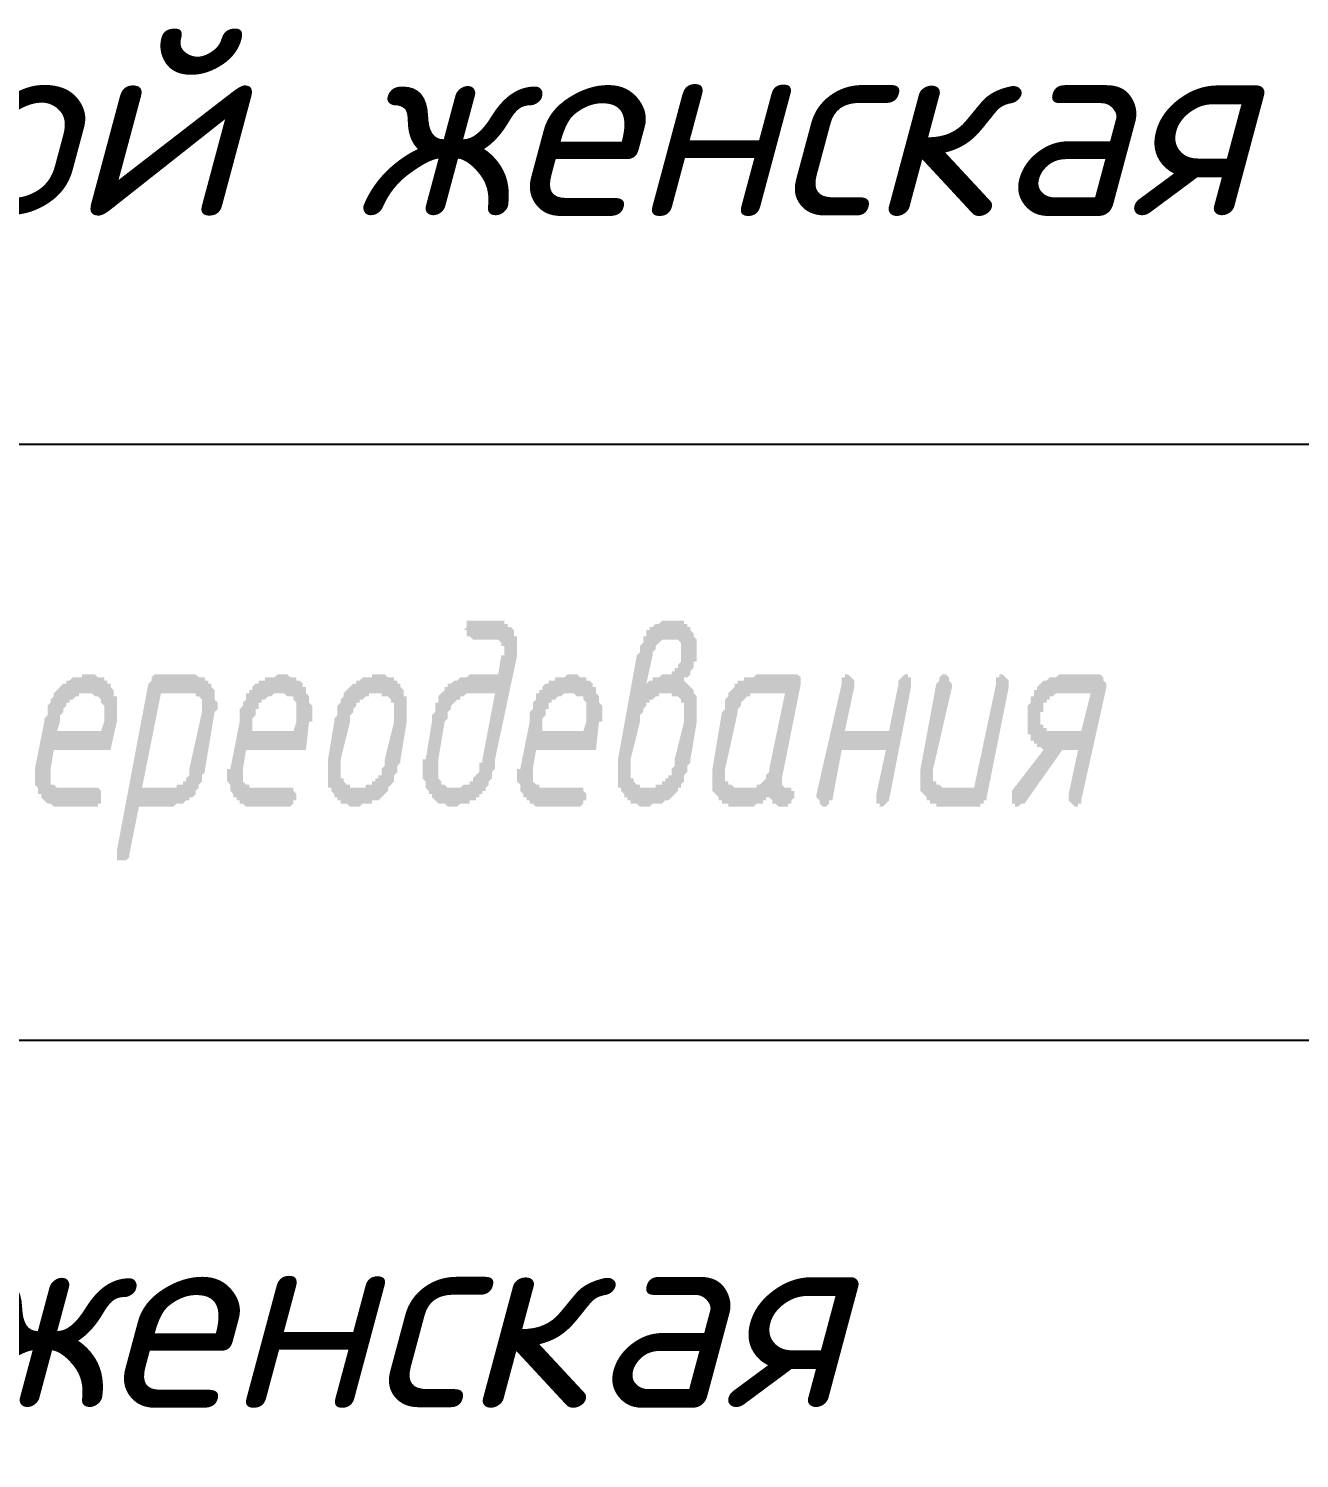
# Model space of a CAD drawing. Header units: millimetres. Extents: x 2279 to 5236, y 896 to 2828.
# Drawn here: x 4130.61 to 4147.68, y 2609.1 to 2628.3 of the extents above; entities that cross this region are included whole.
import ezdxf

# ---------------------------------------------------------------- set-up
doc = ezdxf.new("R2010")
doc.units = ezdxf.units.MM
doc.layers.add('PDF _!!ТОНКАЯ', color=7, linetype='Continuous')
doc.layers.add('PDF _Текст', color=7, linetype='Continuous')
doc.styles.add('PDF ISOCPEUR Italic', font='isocpeui.ttf')

msp = doc.modelspace()

# ---------------------------------------------------------------- hatches: boundary and pattern name
at = {"layer": 'PDF _!!ТОНКАЯ', "transparency": 33554559}
h = msp.add_hatch(color=256, dxfattribs=at)
h.paths.add_polyline_path([(4137.177, 2619.887), (4136.88, 2618.49), (4136.88, 2618.448), (4136.88, 2618.405), (4136.88, 2618.363), (4136.838, 2618.321), (4136.838, 2618.278), (4136.838, 2618.236), (4136.838, 2618.236), (4136.795, 2618.194), (4136.795, 2618.151), (4136.753, 2618.109), (4136.753, 2618.109), (4136.753, 2618.067), (4136.711, 2618.067), (4136.711, 2618.024), (4136.668, 2618.024), (4136.668, 2617.982), (4136.626, 2617.982), (4136.626, 2617.94), (4136.584, 2617.94), (4136.584, 2617.94), (4136.541, 2617.94), (4136.541, 2617.897), (4136.499, 2617.897), (4136.457, 2617.897), (4136.457, 2617.897), (4136.414, 2617.897), (4136.372, 2617.855), (4136.33, 2617.855), (4136.33, 2617.855), (4136.287, 2617.855), (4136.245, 2617.855), (4136.245, 2617.855), (4136.203, 2617.897), (4136.16, 2617.897), (4136.16, 2617.897), (4136.118, 2617.897), (4136.076, 2617.94), (4136.076, 2617.94), (4136.033, 2617.982), (4136.033, 2617.982), (4136.033, 2618.024), (4135.991, 2618.024), (4135.991, 2618.067), (4135.949, 2618.109), (4135.949, 2618.109), (4135.949, 2618.151), (4135.949, 2618.194), (4135.906, 2618.236), (4135.906, 2618.278), (4135.906, 2618.321), (4135.906, 2618.363), (4135.906, 2618.363), (4135.906, 2618.405), (4135.906, 2618.448), (4135.906, 2618.49), (4135.949, 2618.49), (4136.033, 2618.998), (4136.033, 2619.04), (4136.033, 2619.083), (4136.076, 2619.125), (4136.076, 2619.167), (4136.076, 2619.21), (4136.076, 2619.252), (4136.118, 2619.252), (4136.118, 2619.294), (4136.118, 2619.337), (4136.16, 2619.379), (4136.16, 2619.379), (4136.203, 2619.421), (4136.203, 2619.421), (4136.203, 2619.464), (4136.245, 2619.464), (4136.245, 2619.506), (4136.287, 2619.506), (4136.287, 2619.506), (4136.33, 2619.548), (4136.33, 2619.548), (4136.372, 2619.548), (4136.414, 2619.591), (4136.414, 2619.591), (4136.457, 2619.591), (4136.499, 2619.591), (4136.499, 2619.591), (4136.541, 2619.633), (4136.584, 2619.633), (4136.626, 2619.633), (4136.626, 2619.633), (4136.922, 2619.633), (4136.965, 2619.887), (4137.007, 2619.887), (4137.007, 2619.929), (4137.007, 2619.972), (4137.007, 2620.014), (4136.965, 2620.014), (4136.965, 2620.056), (4136.965, 2620.056), (4136.922, 2620.099), (4136.922, 2620.099), (4136.88, 2620.099), (4136.838, 2620.099), (4136.838, 2620.099), (4136.584, 2620.099), (4136.541, 2620.141), (4136.499, 2620.141), (4136.499, 2620.141), (4136.499, 2620.183), (4136.499, 2620.226), (4136.457, 2620.226), (4136.499, 2620.268), (4136.499, 2620.31), (4136.499, 2620.353), (4136.541, 2620.353), (4136.541, 2620.353), (4136.584, 2620.353), (4136.88, 2620.353), (4136.922, 2620.353), (4136.965, 2620.353), (4136.965, 2620.353), (4137.007, 2620.353), (4137.007, 2620.31), (4137.049, 2620.31), (4137.049, 2620.268), (4137.092, 2620.268), (4137.092, 2620.268), (4137.134, 2620.226), (4137.134, 2620.183), (4137.134, 2620.141), (4137.177, 2620.141), (4137.177, 2620.099), (4137.177, 2620.056), (4137.177, 2620.014), (4137.177, 2619.972), (4137.177, 2619.972), (4137.177, 2619.929), (4137.177, 2619.887), (4137.177, 2619.887)], flags=0)
h.paths.add_polyline_path([(4136.711, 2618.49), (4136.88, 2619.379), (4136.584, 2619.379), (4136.541, 2619.379), (4136.541, 2619.379), (4136.499, 2619.379), (4136.457, 2619.337), (4136.457, 2619.337), (4136.414, 2619.337), (4136.414, 2619.294), (4136.372, 2619.294), (4136.372, 2619.294), (4136.33, 2619.252), (4136.33, 2619.252), (4136.287, 2619.21), (4136.287, 2619.167), (4136.287, 2619.167), (4136.245, 2619.125), (4136.245, 2619.083), (4136.245, 2619.04), (4136.245, 2619.04), (4136.203, 2618.998), (4136.118, 2618.49), (4136.118, 2618.448), (4136.118, 2618.405), (4136.118, 2618.363), (4136.118, 2618.363), (4136.118, 2618.321), (4136.118, 2618.278), (4136.118, 2618.236), (4136.118, 2618.236), (4136.16, 2618.194), (4136.16, 2618.194), (4136.16, 2618.151), (4136.203, 2618.151), (4136.203, 2618.151), (4136.245, 2618.109), (4136.287, 2618.109), (4136.33, 2618.109), (4136.33, 2618.109), (4136.372, 2618.109), (4136.414, 2618.109), (4136.414, 2618.109), (4136.457, 2618.151), (4136.457, 2618.151), (4136.499, 2618.151), (4136.541, 2618.151), (4136.541, 2618.194), (4136.584, 2618.194), (4136.584, 2618.236), (4136.584, 2618.236), (4136.626, 2618.278), (4136.626, 2618.278), (4136.668, 2618.321), (4136.668, 2618.363), (4136.668, 2618.405), (4136.668, 2618.448), (4136.711, 2618.448), (4136.711, 2618.49)], flags=0)
h = msp.add_hatch(color=256, dxfattribs=at)
h.paths.add_polyline_path([(4138.912, 2619.506), (4138.955, 2619.548), (4138.997, 2619.548), (4138.997, 2619.591), (4139.039, 2619.591), (4139.082, 2619.591), (4139.082, 2619.591), (4139.124, 2619.633), (4139.166, 2619.633), (4139.166, 2619.633), (4139.209, 2619.633), (4139.209, 2619.633), (4139.251, 2619.633), (4139.251, 2619.675), (4139.293, 2619.675), (4139.293, 2619.718), (4139.336, 2619.718), (4139.336, 2619.76), (4139.378, 2619.802), (4139.378, 2619.845), (4139.378, 2619.887), (4139.378, 2619.929), (4139.378, 2619.929), (4139.378, 2619.972), (4139.378, 2620.014), (4139.378, 2620.014), (4139.378, 2620.056), (4139.378, 2620.056), (4139.336, 2620.099), (4139.336, 2620.099), (4139.293, 2620.099), (4139.251, 2620.099), (4139.251, 2620.099), (4139.209, 2620.099), (4139.166, 2620.099), (4139.166, 2620.099), (4139.124, 2620.099), (4139.124, 2620.099), (4139.082, 2620.056), (4139.082, 2620.056), (4139.039, 2620.014), (4139.039, 2619.972), (4139.039, 2619.972), (4138.997, 2619.929), (4138.997, 2619.887), (4138.997, 2619.887)], flags=0)
h.paths.add_polyline_path([(4138.785, 2619.887), (4138.828, 2619.929), (4138.828, 2619.972), (4138.828, 2619.972), (4138.828, 2620.014), (4138.87, 2620.056), (4138.87, 2620.099), (4138.87, 2620.141), (4138.912, 2620.141), (4138.912, 2620.183), (4138.912, 2620.226), (4138.955, 2620.226), (4138.955, 2620.268), (4138.997, 2620.268), (4138.997, 2620.268), (4139.039, 2620.31), (4139.039, 2620.31), (4139.082, 2620.31), (4139.124, 2620.353), (4139.124, 2620.353), (4139.166, 2620.353), (4139.209, 2620.353), (4139.209, 2620.353), (4139.251, 2620.353), (4139.293, 2620.353), (4139.336, 2620.353), (4139.336, 2620.353), (4139.378, 2620.353), (4139.42, 2620.353), (4139.42, 2620.31), (4139.463, 2620.31), (4139.463, 2620.268), (4139.505, 2620.268), (4139.505, 2620.268), (4139.505, 2620.226), (4139.547, 2620.183), (4139.547, 2620.141), (4139.547, 2620.141), (4139.59, 2620.099), (4139.59, 2620.056), (4139.59, 2620.014), (4139.59, 2619.972), (4139.59, 2619.972), (4139.59, 2619.929), (4139.59, 2619.887), (4139.59, 2619.845), (4139.59, 2619.802), (4139.547, 2619.802), (4139.547, 2619.76), (4139.547, 2619.718), (4139.505, 2619.675), (4139.505, 2619.675), (4139.505, 2619.633), (4139.463, 2619.591), (4139.463, 2619.591), (4139.42, 2619.591), (4139.42, 2619.548), (4139.42, 2619.548), (4139.463, 2619.506), (4139.463, 2619.506), (4139.505, 2619.464), (4139.505, 2619.464), (4139.547, 2619.421), (4139.547, 2619.379), (4139.547, 2619.379), (4139.59, 2619.337), (4139.59, 2619.294), (4139.59, 2619.252), (4139.59, 2619.252), (4139.59, 2619.21), (4139.59, 2619.167), (4139.59, 2619.125), (4139.59, 2619.083), (4139.59, 2619.04), (4139.59, 2618.998), (4139.59, 2618.998), (4139.505, 2618.49), (4139.505, 2618.448), (4139.463, 2618.405), (4139.463, 2618.363), (4139.463, 2618.321), (4139.42, 2618.278), (4139.42, 2618.236), (4139.42, 2618.236), (4139.42, 2618.194), (4139.378, 2618.151), (4139.378, 2618.109), (4139.336, 2618.109), (4139.336, 2618.067), (4139.336, 2618.067), (4139.293, 2618.024), (4139.293, 2618.024), (4139.251, 2617.982), (4139.251, 2617.982), (4139.209, 2617.94), (4139.209, 2617.94), (4139.166, 2617.94), (4139.166, 2617.94), (4139.124, 2617.897), (4139.082, 2617.897), (4139.082, 2617.897), (4139.039, 2617.897), (4138.997, 2617.897), (4138.955, 2617.855), (4138.955, 2617.855), (4138.912, 2617.855), (4138.87, 2617.855), (4138.87, 2617.855), (4138.828, 2617.855), (4138.785, 2617.897), (4138.785, 2617.897), (4138.743, 2617.897), (4138.701, 2617.897), (4138.701, 2617.94), (4138.658, 2617.94), (4138.658, 2617.982), (4138.616, 2617.982), (4138.616, 2618.024), (4138.616, 2618.024), (4138.574, 2618.067), (4138.574, 2618.109), (4138.531, 2618.109), (4138.531, 2618.151), (4138.531, 2618.194), (4138.531, 2618.236), (4138.531, 2618.278), (4138.531, 2618.321), (4138.531, 2618.363), (4138.531, 2618.363), (4138.531, 2618.405), (4138.531, 2618.448), (4138.531, 2618.49), (4138.531, 2618.49)], flags=0)
h.paths.add_polyline_path([(4139.293, 2618.49), (4139.42, 2618.998), (4139.42, 2619.04), (4139.42, 2619.083), (4139.42, 2619.125), (4139.42, 2619.125), (4139.42, 2619.167), (4139.42, 2619.21), (4139.42, 2619.252), (4139.378, 2619.252), (4139.378, 2619.294), (4139.378, 2619.294), (4139.336, 2619.337), (4139.336, 2619.337), (4139.293, 2619.337), (4139.251, 2619.337), (4139.251, 2619.379), (4139.209, 2619.379), (4139.166, 2619.379), (4139.166, 2619.379), (4139.124, 2619.379), (4139.082, 2619.379), (4139.082, 2619.337), (4139.039, 2619.337), (4139.039, 2619.337), (4138.997, 2619.294), (4138.955, 2619.294), (4138.955, 2619.294), (4138.955, 2619.252), (4138.912, 2619.252), (4138.912, 2619.21), (4138.87, 2619.167), (4138.87, 2619.167), (4138.87, 2619.125), (4138.828, 2619.083), (4138.828, 2619.04), (4138.828, 2619.04), (4138.828, 2618.998), (4138.701, 2618.49), (4138.701, 2618.448), (4138.701, 2618.405), (4138.701, 2618.363), (4138.701, 2618.363), (4138.701, 2618.321), (4138.701, 2618.278), (4138.701, 2618.236), (4138.743, 2618.236), (4138.743, 2618.194), (4138.743, 2618.194), (4138.785, 2618.151), (4138.785, 2618.151), (4138.828, 2618.151), (4138.828, 2618.109), (4138.87, 2618.109), (4138.912, 2618.109), (4138.912, 2618.109), (4138.955, 2618.109), (4138.997, 2618.109), (4139.039, 2618.109), (4139.039, 2618.151), (4139.082, 2618.151), (4139.082, 2618.151), (4139.124, 2618.151), (4139.124, 2618.194), (4139.166, 2618.194), (4139.166, 2618.236), (4139.209, 2618.236), (4139.209, 2618.278), (4139.251, 2618.278), (4139.251, 2618.321), (4139.251, 2618.363), (4139.293, 2618.405), (4139.293, 2618.448), (4139.293, 2618.448), (4139.293, 2618.49)], flags=0)
h = msp.add_hatch(color=256, dxfattribs=at)
h.paths.add_polyline_path([(4131.631, 2618.998), (4131.631, 2619.04), (4131.631, 2619.083), (4131.631, 2619.125), (4131.631, 2619.125), (4131.631, 2619.167), (4131.631, 2619.21), (4131.631, 2619.21), (4131.588, 2619.252), (4131.588, 2619.294), (4131.588, 2619.294), (4131.546, 2619.337), (4131.546, 2619.337), (4131.504, 2619.337), (4131.504, 2619.337), (4131.461, 2619.379), (4131.419, 2619.379), (4131.377, 2619.379), (4131.377, 2619.379), (4131.334, 2619.379), (4131.292, 2619.379), (4131.292, 2619.337), (4131.25, 2619.337), (4131.25, 2619.337), (4131.207, 2619.294), (4131.165, 2619.294), (4131.165, 2619.294), (4131.165, 2619.252), (4131.123, 2619.252), (4131.123, 2619.21), (4131.08, 2619.167), (4131.08, 2619.167), (4131.08, 2619.125), (4131.038, 2619.083), (4131.038, 2619.04), (4131.038, 2618.998), (4131.038, 2618.998), (4130.996, 2618.871), (4131.588, 2618.871)], flags=0)
h.paths.add_polyline_path([(4131.8, 2618.998), (4131.715, 2618.617), (4130.953, 2618.617), (4130.911, 2618.363), (4130.911, 2618.321), (4130.911, 2618.278), (4130.911, 2618.278), (4130.911, 2618.236), (4130.911, 2618.194), (4130.911, 2618.194), (4130.911, 2618.151), (4130.953, 2618.151), (4130.953, 2618.151), (4130.996, 2618.109), (4131.038, 2618.109), (4131.038, 2618.109), (4131.504, 2618.109), (4131.546, 2618.109), (4131.546, 2618.109), (4131.588, 2618.067), (4131.588, 2618.067), (4131.588, 2618.024), (4131.588, 2617.982), (4131.588, 2617.94), (4131.588, 2617.94), (4131.588, 2617.897), (4131.546, 2617.897), (4131.546, 2617.855), (4131.504, 2617.855), (4130.996, 2617.855), (4130.953, 2617.855), (4130.953, 2617.855), (4130.911, 2617.897), (4130.869, 2617.897), (4130.869, 2617.897), (4130.826, 2617.94), (4130.826, 2617.94), (4130.784, 2617.982), (4130.784, 2617.982), (4130.784, 2618.024), (4130.742, 2618.024), (4130.742, 2618.067), (4130.742, 2618.109), (4130.699, 2618.151), (4130.699, 2618.194), (4130.699, 2618.236), (4130.699, 2618.236), (4130.699, 2618.278), (4130.699, 2618.321), (4130.699, 2618.363), (4130.699, 2618.363), (4130.826, 2618.998), (4130.826, 2619.04), (4130.869, 2619.083), (4130.869, 2619.125), (4130.869, 2619.167), (4130.869, 2619.21), (4130.911, 2619.252), (4130.911, 2619.252), (4130.911, 2619.294), (4130.953, 2619.337), (4130.953, 2619.379), (4130.953, 2619.379), (4130.996, 2619.421), (4130.996, 2619.421), (4131.038, 2619.464), (4131.038, 2619.464), (4131.08, 2619.506), (4131.08, 2619.506), (4131.123, 2619.506), (4131.123, 2619.548), (4131.165, 2619.548), (4131.165, 2619.548), (4131.207, 2619.591), (4131.25, 2619.591), (4131.25, 2619.591), (4131.292, 2619.591), (4131.334, 2619.591), (4131.334, 2619.633), (4131.377, 2619.633), (4131.419, 2619.633), (4131.461, 2619.633), (4131.461, 2619.633), (4131.504, 2619.633), (4131.546, 2619.591), (4131.546, 2619.591), (4131.588, 2619.591), (4131.631, 2619.591), (4131.631, 2619.548), (4131.673, 2619.548), (4131.673, 2619.506), (4131.715, 2619.506), (4131.715, 2619.464), (4131.715, 2619.464), (4131.758, 2619.421), (4131.758, 2619.379), (4131.758, 2619.337), (4131.8, 2619.337), (4131.8, 2619.294), (4131.8, 2619.252), (4131.8, 2619.21), (4131.8, 2619.167), (4131.8, 2619.125), (4131.8, 2619.125), (4131.8, 2619.083), (4131.8, 2619.04), (4131.8, 2618.998), (4131.8, 2618.998)], flags=0)
h = msp.add_hatch(color=256, dxfattribs=at)
h.paths.add_polyline_path([(4132.223, 2619.506), (4132.266, 2619.548), (4132.266, 2619.591), (4132.266, 2619.591), (4132.308, 2619.633), (4132.35, 2619.633), (4132.858, 2619.633), (4132.858, 2619.633), (4132.901, 2619.591), (4132.943, 2619.591), (4132.943, 2619.591), (4132.985, 2619.591), (4132.985, 2619.548), (4133.028, 2619.548), (4133.028, 2619.506), (4133.07, 2619.506), (4133.07, 2619.464), (4133.07, 2619.464), (4133.112, 2619.421), (4133.112, 2619.379), (4133.112, 2619.337), (4133.112, 2619.294), (4133.155, 2619.252), (4133.155, 2619.252), (4133.155, 2619.21), (4133.155, 2619.167), (4133.112, 2619.125), (4133.112, 2619.125), (4132.985, 2618.363), (4132.985, 2618.321), (4132.943, 2618.278), (4132.943, 2618.236), (4132.943, 2618.194), (4132.901, 2618.151), (4132.901, 2618.151), (4132.901, 2618.109), (4132.858, 2618.067), (4132.858, 2618.067), (4132.858, 2618.024), (4132.816, 2617.982), (4132.816, 2617.982), (4132.774, 2617.982), (4132.774, 2617.94), (4132.731, 2617.94), (4132.731, 2617.94), (4132.689, 2617.897), (4132.689, 2617.897), (4132.647, 2617.897), (4132.604, 2617.897), (4132.562, 2617.855), (4132.562, 2617.855), (4132.52, 2617.855), (4132.477, 2617.855), (4132.096, 2617.855), (4131.969, 2617.22), (4131.969, 2617.178), (4131.927, 2617.135), (4131.927, 2617.135), (4131.885, 2617.135), (4131.885, 2617.135), (4131.842, 2617.135), (4131.842, 2617.135), (4131.8, 2617.135), (4131.8, 2617.178), (4131.8, 2617.22), (4131.8, 2617.22), (4131.8, 2617.262), (4131.8, 2617.262)], flags=0)
h.paths.add_polyline_path([(4132.393, 2619.379), (4132.139, 2618.109), (4132.52, 2618.109), (4132.562, 2618.109), (4132.604, 2618.109), (4132.604, 2618.151), (4132.647, 2618.151), (4132.689, 2618.151), (4132.689, 2618.194), (4132.731, 2618.194), (4132.731, 2618.236), (4132.731, 2618.236), (4132.774, 2618.278), (4132.774, 2618.321), (4132.774, 2618.363), (4132.774, 2618.363), (4132.943, 2619.125), (4132.943, 2619.167), (4132.943, 2619.21), (4132.943, 2619.21), (4132.943, 2619.252), (4132.943, 2619.294), (4132.943, 2619.294), (4132.901, 2619.337), (4132.901, 2619.337), (4132.858, 2619.337), (4132.858, 2619.379), (4132.816, 2619.379), (4132.774, 2619.379)], flags=0)
h = msp.add_hatch(color=256, dxfattribs=at)
h.paths.add_polyline_path([(4134.213, 2618.998), (4134.213, 2619.04), (4134.213, 2619.083), (4134.213, 2619.125), (4134.213, 2619.125), (4134.213, 2619.167), (4134.213, 2619.21), (4134.213, 2619.21), (4134.213, 2619.252), (4134.171, 2619.294), (4134.171, 2619.294), (4134.171, 2619.337), (4134.128, 2619.337), (4134.086, 2619.337), (4134.086, 2619.337), (4134.044, 2619.379), (4134.001, 2619.379), (4134.001, 2619.379), (4133.959, 2619.379), (4133.917, 2619.379), (4133.917, 2619.379), (4133.874, 2619.337), (4133.832, 2619.337), (4133.832, 2619.337), (4133.79, 2619.294), (4133.79, 2619.294), (4133.747, 2619.294), (4133.747, 2619.252), (4133.705, 2619.252), (4133.705, 2619.21), (4133.705, 2619.167), (4133.663, 2619.167), (4133.663, 2619.125), (4133.663, 2619.083), (4133.62, 2619.04), (4133.62, 2618.998), (4133.62, 2618.998), (4133.62, 2618.871), (4134.171, 2618.871)], flags=0)
h.paths.add_polyline_path([(4134.382, 2618.998), (4134.34, 2618.617), (4133.536, 2618.617), (4133.493, 2618.363), (4133.493, 2618.321), (4133.493, 2618.278), (4133.493, 2618.278), (4133.493, 2618.236), (4133.493, 2618.194), (4133.493, 2618.194), (4133.536, 2618.151), (4133.536, 2618.151), (4133.578, 2618.151), (4133.578, 2618.109), (4133.62, 2618.109), (4133.663, 2618.109), (4134.086, 2618.109), (4134.128, 2618.109), (4134.171, 2618.109), (4134.171, 2618.067), (4134.171, 2618.067), (4134.213, 2618.024), (4134.213, 2617.982), (4134.213, 2617.94), (4134.171, 2617.94), (4134.171, 2617.897), (4134.171, 2617.897), (4134.128, 2617.855), (4134.086, 2617.855), (4133.578, 2617.855), (4133.578, 2617.855), (4133.536, 2617.855), (4133.493, 2617.897), (4133.493, 2617.897), (4133.451, 2617.897), (4133.451, 2617.94), (4133.409, 2617.94), (4133.409, 2617.982), (4133.366, 2617.982), (4133.366, 2618.024), (4133.366, 2618.024), (4133.324, 2618.067), (4133.324, 2618.109), (4133.324, 2618.151), (4133.282, 2618.194), (4133.282, 2618.236), (4133.282, 2618.236), (4133.282, 2618.278), (4133.282, 2618.321), (4133.282, 2618.363), (4133.324, 2618.363), (4133.451, 2618.998), (4133.451, 2619.04), (4133.451, 2619.083), (4133.451, 2619.125), (4133.451, 2619.167), (4133.493, 2619.21), (4133.493, 2619.252), (4133.493, 2619.252), (4133.536, 2619.294), (4133.536, 2619.337), (4133.536, 2619.379), (4133.578, 2619.379), (4133.578, 2619.421), (4133.62, 2619.421), (4133.62, 2619.464), (4133.62, 2619.464), (4133.663, 2619.506), (4133.663, 2619.506), (4133.705, 2619.506), (4133.705, 2619.548), (4133.747, 2619.548), (4133.79, 2619.548), (4133.79, 2619.591), (4133.832, 2619.591), (4133.874, 2619.591), (4133.874, 2619.591), (4133.917, 2619.591), (4133.959, 2619.633), (4133.959, 2619.633), (4134.001, 2619.633), (4134.044, 2619.633), (4134.086, 2619.633), (4134.086, 2619.633), (4134.128, 2619.591), (4134.171, 2619.591), (4134.171, 2619.591), (4134.213, 2619.591), (4134.213, 2619.548), (4134.255, 2619.548), (4134.298, 2619.506), (4134.298, 2619.506), (4134.298, 2619.464), (4134.34, 2619.464), (4134.34, 2619.421), (4134.34, 2619.379), (4134.382, 2619.337), (4134.382, 2619.337), (4134.382, 2619.294), (4134.382, 2619.252), (4134.425, 2619.21), (4134.425, 2619.167), (4134.425, 2619.125), (4134.425, 2619.125), (4134.425, 2619.083), (4134.425, 2619.04), (4134.425, 2618.998), (4134.382, 2618.998)], flags=0)
h = msp.add_hatch(color=256, dxfattribs=at)
h.paths.add_polyline_path([(4134.636, 2618.49), (4134.721, 2618.998), (4134.721, 2619.04), (4134.763, 2619.083), (4134.763, 2619.125), (4134.763, 2619.167), (4134.763, 2619.21), (4134.806, 2619.252), (4134.806, 2619.252), (4134.806, 2619.294), (4134.848, 2619.337), (4134.848, 2619.379), (4134.848, 2619.379), (4134.89, 2619.421), (4134.89, 2619.421), (4134.933, 2619.464), (4134.933, 2619.464), (4134.975, 2619.506), (4134.975, 2619.506), (4135.017, 2619.506), (4135.017, 2619.548), (4135.06, 2619.548), (4135.06, 2619.548), (4135.102, 2619.591), (4135.144, 2619.591), (4135.144, 2619.591), (4135.187, 2619.591), (4135.229, 2619.591), (4135.229, 2619.633), (4135.271, 2619.633), (4135.314, 2619.633), (4135.356, 2619.633), (4135.356, 2619.633), (4135.398, 2619.633), (4135.441, 2619.591), (4135.441, 2619.591), (4135.483, 2619.591), (4135.525, 2619.591), (4135.525, 2619.548), (4135.568, 2619.548), (4135.568, 2619.506), (4135.61, 2619.506), (4135.61, 2619.464), (4135.61, 2619.464), (4135.652, 2619.421), (4135.652, 2619.379), (4135.652, 2619.337), (4135.695, 2619.337), (4135.695, 2619.294), (4135.695, 2619.252), (4135.695, 2619.21), (4135.695, 2619.167), (4135.695, 2619.125), (4135.695, 2619.125), (4135.695, 2619.083), (4135.695, 2619.04), (4135.695, 2618.998), (4135.695, 2618.998), (4135.61, 2618.49), (4135.61, 2618.448), (4135.568, 2618.405), (4135.568, 2618.363), (4135.568, 2618.321), (4135.568, 2618.321), (4135.525, 2618.278), (4135.525, 2618.236), (4135.525, 2618.194), (4135.483, 2618.151), (4135.483, 2618.151), (4135.483, 2618.151), (4135.441, 2618.109), (4135.441, 2618.067), (4135.441, 2618.067), (4135.398, 2618.024), (4135.398, 2618.024), (4135.356, 2617.982), (4135.356, 2617.982), (4135.314, 2617.94), (4135.314, 2617.94), (4135.271, 2617.94), (4135.229, 2617.94), (4135.229, 2617.897), (4135.187, 2617.897), (4135.187, 2617.897), (4135.144, 2617.897), (4135.102, 2617.897), (4135.06, 2617.855), (4135.06, 2617.855), (4135.017, 2617.855), (4134.975, 2617.855), (4134.975, 2617.855), (4134.933, 2617.855), (4134.89, 2617.897), (4134.89, 2617.897), (4134.848, 2617.897), (4134.806, 2617.897), (4134.806, 2617.94), (4134.763, 2617.94), (4134.763, 2617.982), (4134.721, 2617.982), (4134.721, 2618.024), (4134.721, 2618.024), (4134.679, 2618.067), (4134.679, 2618.109), (4134.636, 2618.109), (4134.636, 2618.151), (4134.636, 2618.194), (4134.636, 2618.236), (4134.636, 2618.278), (4134.636, 2618.321), (4134.636, 2618.363), (4134.636, 2618.363), (4134.636, 2618.405), (4134.636, 2618.448), (4134.636, 2618.49), (4134.636, 2618.49)], flags=0)
h.paths.add_polyline_path([(4135.398, 2618.49), (4135.525, 2618.998), (4135.525, 2619.04), (4135.525, 2619.083), (4135.525, 2619.125), (4135.525, 2619.125), (4135.525, 2619.167), (4135.525, 2619.21), (4135.525, 2619.252), (4135.483, 2619.252), (4135.483, 2619.294), (4135.483, 2619.294), (4135.441, 2619.337), (4135.441, 2619.337), (4135.398, 2619.337), (4135.356, 2619.337), (4135.356, 2619.379), (4135.314, 2619.379), (4135.271, 2619.379), (4135.271, 2619.379), (4135.229, 2619.379), (4135.187, 2619.379), (4135.187, 2619.337), (4135.144, 2619.337), (4135.144, 2619.337), (4135.102, 2619.294), (4135.06, 2619.294), (4135.06, 2619.294), (4135.06, 2619.252), (4135.017, 2619.252), (4135.017, 2619.21), (4134.975, 2619.167), (4134.975, 2619.167), (4134.975, 2619.125), (4134.933, 2619.083), (4134.933, 2619.04), (4134.933, 2619.04), (4134.933, 2618.998), (4134.806, 2618.49), (4134.806, 2618.448), (4134.806, 2618.405), (4134.806, 2618.363), (4134.806, 2618.363), (4134.806, 2618.321), (4134.806, 2618.278), (4134.806, 2618.236), (4134.848, 2618.236), (4134.848, 2618.194), (4134.848, 2618.194), (4134.89, 2618.151), (4134.89, 2618.151), (4134.933, 2618.151), (4134.933, 2618.109), (4134.975, 2618.109), (4135.017, 2618.109), (4135.017, 2618.109), (4135.06, 2618.109), (4135.102, 2618.109), (4135.144, 2618.109), (4135.144, 2618.151), (4135.187, 2618.151), (4135.187, 2618.151), (4135.229, 2618.151), (4135.229, 2618.194), (4135.271, 2618.194), (4135.271, 2618.236), (4135.314, 2618.236), (4135.314, 2618.278), (4135.356, 2618.278), (4135.356, 2618.321), (4135.356, 2618.363), (4135.398, 2618.405), (4135.398, 2618.448), (4135.398, 2618.448), (4135.398, 2618.49)], flags=0)
h = msp.add_hatch(color=256, dxfattribs=at)
h.paths.add_polyline_path([(4138.108, 2618.998), (4138.108, 2619.04), (4138.108, 2619.083), (4138.108, 2619.125), (4138.108, 2619.125), (4138.108, 2619.167), (4138.108, 2619.21), (4138.108, 2619.21), (4138.108, 2619.252), (4138.066, 2619.294), (4138.066, 2619.294), (4138.066, 2619.337), (4138.023, 2619.337), (4137.981, 2619.337), (4137.981, 2619.337), (4137.939, 2619.379), (4137.896, 2619.379), (4137.896, 2619.379), (4137.854, 2619.379), (4137.812, 2619.379), (4137.812, 2619.379), (4137.769, 2619.337), (4137.727, 2619.337), (4137.727, 2619.337), (4137.685, 2619.294), (4137.685, 2619.294), (4137.642, 2619.294), (4137.642, 2619.252), (4137.6, 2619.252), (4137.6, 2619.21), (4137.6, 2619.167), (4137.558, 2619.167), (4137.558, 2619.125), (4137.558, 2619.083), (4137.515, 2619.04), (4137.515, 2618.998), (4137.515, 2618.998), (4137.515, 2618.871), (4138.066, 2618.871)], flags=0)
h.paths.add_polyline_path([(4138.277, 2618.998), (4138.235, 2618.617), (4137.431, 2618.617), (4137.388, 2618.363), (4137.388, 2618.321), (4137.388, 2618.278), (4137.388, 2618.278), (4137.388, 2618.236), (4137.388, 2618.194), (4137.388, 2618.194), (4137.431, 2618.151), (4137.431, 2618.151), (4137.473, 2618.151), (4137.473, 2618.109), (4137.515, 2618.109), (4137.558, 2618.109), (4137.981, 2618.109), (4138.023, 2618.109), (4138.066, 2618.109), (4138.066, 2618.067), (4138.066, 2618.067), (4138.108, 2618.024), (4138.108, 2617.982), (4138.108, 2617.94), (4138.066, 2617.94), (4138.066, 2617.897), (4138.066, 2617.897), (4138.023, 2617.855), (4137.981, 2617.855), (4137.473, 2617.855), (4137.473, 2617.855), (4137.431, 2617.855), (4137.388, 2617.897), (4137.388, 2617.897), (4137.346, 2617.897), (4137.346, 2617.94), (4137.304, 2617.94), (4137.304, 2617.982), (4137.261, 2617.982), (4137.261, 2618.024), (4137.261, 2618.024), (4137.219, 2618.067), (4137.219, 2618.109), (4137.219, 2618.151), (4137.177, 2618.194), (4137.177, 2618.236), (4137.177, 2618.236), (4137.177, 2618.278), (4137.177, 2618.321), (4137.177, 2618.363), (4137.219, 2618.363), (4137.346, 2618.998), (4137.346, 2619.04), (4137.346, 2619.083), (4137.346, 2619.125), (4137.388, 2619.167), (4137.388, 2619.21), (4137.388, 2619.252), (4137.388, 2619.252), (4137.431, 2619.294), (4137.431, 2619.337), (4137.431, 2619.379), (4137.473, 2619.379), (4137.473, 2619.421), (4137.515, 2619.421), (4137.515, 2619.464), (4137.515, 2619.464), (4137.558, 2619.506), (4137.558, 2619.506), (4137.6, 2619.506), (4137.6, 2619.548), (4137.642, 2619.548), (4137.685, 2619.548), (4137.685, 2619.591), (4137.727, 2619.591), (4137.769, 2619.591), (4137.769, 2619.591), (4137.812, 2619.591), (4137.854, 2619.633), (4137.854, 2619.633), (4137.896, 2619.633), (4137.939, 2619.633), (4137.981, 2619.633), (4137.981, 2619.633), (4138.023, 2619.591), (4138.066, 2619.591), (4138.066, 2619.591), (4138.108, 2619.591), (4138.108, 2619.548), (4138.15, 2619.548), (4138.193, 2619.506), (4138.193, 2619.506), (4138.193, 2619.464), (4138.235, 2619.464), (4138.235, 2619.421), (4138.235, 2619.379), (4138.277, 2619.337), (4138.277, 2619.337), (4138.277, 2619.294), (4138.277, 2619.252), (4138.32, 2619.21), (4138.32, 2619.167), (4138.32, 2619.125), (4138.32, 2619.125), (4138.32, 2619.083), (4138.32, 2619.04), (4138.32, 2618.998), (4138.277, 2618.998)], flags=0)
h = msp.add_hatch(color=256, dxfattribs=at)
h.paths.add_polyline_path([(4140.14, 2618.109), (4140.309, 2618.109), (4140.352, 2618.109), (4140.394, 2618.109), (4140.394, 2618.151), (4140.436, 2618.151), (4140.479, 2618.194), (4140.479, 2618.194), (4140.521, 2618.236), (4140.521, 2618.236), (4140.521, 2618.278), (4140.563, 2618.321), (4140.563, 2618.363), (4140.563, 2618.363), (4140.775, 2619.379), (4140.394, 2619.379), (4140.352, 2619.379), (4140.309, 2619.379), (4140.309, 2619.337), (4140.267, 2619.337), (4140.267, 2619.337), (4140.225, 2619.294), (4140.225, 2619.294), (4140.182, 2619.252), (4140.182, 2619.252), (4140.182, 2619.21), (4140.14, 2619.167), (4140.14, 2619.125), (4140.14, 2619.125), (4139.971, 2618.363), (4139.971, 2618.321), (4139.971, 2618.278), (4139.971, 2618.278), (4139.971, 2618.236), (4139.971, 2618.194), (4140.013, 2618.194), (4140.013, 2618.151), (4140.013, 2618.151), (4140.055, 2618.151), (4140.098, 2618.109), (4140.098, 2618.109), (4140.14, 2618.109)], flags=0)
h.paths.add_polyline_path([(4140.098, 2617.855), (4140.055, 2617.855), (4140.013, 2617.855), (4140.013, 2617.897), (4139.971, 2617.897), (4139.928, 2617.897), (4139.928, 2617.94), (4139.886, 2617.94), (4139.886, 2617.982), (4139.886, 2617.982), (4139.844, 2618.024), (4139.844, 2618.024), (4139.801, 2618.067), (4139.801, 2618.109), (4139.801, 2618.151), (4139.801, 2618.194), (4139.801, 2618.194), (4139.801, 2618.236), (4139.801, 2618.278), (4139.801, 2618.321), (4139.801, 2618.321), (4139.801, 2618.363), (4139.928, 2619.125), (4139.971, 2619.167), (4139.971, 2619.21), (4139.971, 2619.252), (4139.971, 2619.294), (4140.013, 2619.337), (4140.013, 2619.337), (4140.013, 2619.379), (4140.055, 2619.421), (4140.055, 2619.421), (4140.098, 2619.464), (4140.098, 2619.464), (4140.098, 2619.506), (4140.098, 2619.506), (4140.14, 2619.506), (4140.14, 2619.548), (4140.182, 2619.548), (4140.225, 2619.548), (4140.225, 2619.591), (4140.267, 2619.591), (4140.267, 2619.591), (4140.309, 2619.591), (4140.352, 2619.591), (4140.394, 2619.633), (4140.394, 2619.633), (4140.436, 2619.633), (4140.902, 2619.633), (4140.944, 2619.633), (4140.987, 2619.591), (4140.987, 2619.591), (4140.987, 2619.548), (4140.987, 2619.506), (4140.987, 2619.506), (4140.733, 2618.236), (4140.733, 2618.194), (4140.733, 2618.194), (4140.733, 2618.194), (4140.733, 2618.151), (4140.775, 2618.109), (4140.817, 2618.109), (4140.817, 2618.109), (4140.86, 2618.109), (4140.86, 2618.109), (4140.86, 2618.067), (4140.902, 2618.067), (4140.902, 2618.024), (4140.902, 2617.982), (4140.86, 2617.94), (4140.86, 2617.94), (4140.86, 2617.897), (4140.817, 2617.897), (4140.817, 2617.855), (4140.775, 2617.855), (4140.775, 2617.855), (4140.733, 2617.855), (4140.69, 2617.855), (4140.648, 2617.897), (4140.648, 2617.897), (4140.606, 2617.897), (4140.606, 2617.94), (4140.606, 2617.94), (4140.563, 2617.982), (4140.563, 2618.024), (4140.563, 2617.982), (4140.521, 2617.982), (4140.521, 2617.94), (4140.479, 2617.94), (4140.479, 2617.897), (4140.436, 2617.897), (4140.436, 2617.897), (4140.394, 2617.897), (4140.352, 2617.855), (4140.309, 2617.855), (4140.309, 2617.855), (4140.267, 2617.855)], flags=0)
for points in [[(4142.13, 2618.617), (4141.537, 2618.617), (4141.41, 2617.94), (4141.368, 2617.94), (4141.368, 2617.897), (4141.368, 2617.897), (4141.325, 2617.855), (4141.325, 2617.855), (4141.283, 2617.855), (4141.241, 2617.897), (4141.241, 2617.897), (4141.241, 2617.94), (4141.198, 2617.982), (4141.198, 2617.982), (4141.198, 2618.024), (4141.198, 2618.024), (4141.537, 2619.506), (4141.537, 2619.548), (4141.537, 2619.591), (4141.579, 2619.591), (4141.579, 2619.633), (4141.622, 2619.633), (4141.622, 2619.633), (4141.664, 2619.591), (4141.664, 2619.591), (4141.706, 2619.548), (4141.706, 2619.506), (4141.706, 2619.506), (4141.706, 2619.464), (4141.706, 2619.464), (4141.579, 2618.871), (4142.172, 2618.871), (4142.299, 2619.506), (4142.299, 2619.548), (4142.341, 2619.591), (4142.341, 2619.591), (4142.384, 2619.633), (4142.384, 2619.633), (4142.426, 2619.633), (4142.426, 2619.591), (4142.468, 2619.591), (4142.468, 2619.548), (4142.468, 2619.506), (4142.468, 2619.506), (4142.468, 2619.464), (4142.468, 2619.464), (4142.172, 2617.94), (4142.172, 2617.94), (4142.13, 2617.897), (4142.13, 2617.897), (4142.087, 2617.855), (4142.087, 2617.855), (4142.045, 2617.855), (4142.045, 2617.897), (4142.003, 2617.897), (4142.003, 2617.94), (4142.003, 2617.982), (4142.003, 2617.982), (4142.003, 2618.024), (4142.003, 2618.024)], [(4143.611, 2619.506), (4143.611, 2619.548), (4143.611, 2619.591), (4143.654, 2619.591), (4143.654, 2619.633), (4143.696, 2619.633), (4143.696, 2619.633), (4143.738, 2619.591), (4143.738, 2619.591), (4143.781, 2619.548), (4143.781, 2619.506), (4143.781, 2619.506), (4143.781, 2619.464), (4143.781, 2619.464), (4143.484, 2617.982), (4143.484, 2617.94), (4143.442, 2617.94), (4143.442, 2617.897), (4143.4, 2617.897), (4143.4, 2617.855), (4143.357, 2617.855), (4143.357, 2617.855), (4142.892, 2617.855), (4142.849, 2617.855), (4142.807, 2617.855), (4142.807, 2617.897), (4142.765, 2617.897), (4142.722, 2617.897), (4142.722, 2617.94), (4142.68, 2617.94), (4142.68, 2617.982), (4142.68, 2617.982), (4142.638, 2618.024), (4142.638, 2618.024), (4142.595, 2618.067), (4142.595, 2618.109), (4142.595, 2618.151), (4142.595, 2618.194), (4142.595, 2618.236), (4142.595, 2618.236), (4142.595, 2618.278), (4142.595, 2618.321), (4142.595, 2618.363), (4142.595, 2618.363), (4142.807, 2619.506), (4142.849, 2619.548), (4142.849, 2619.591), (4142.849, 2619.591), (4142.892, 2619.633), (4142.892, 2619.633), (4142.934, 2619.633), (4142.976, 2619.591), (4142.976, 2619.591), (4142.976, 2619.548), (4143.019, 2619.506), (4143.019, 2619.506), (4143.019, 2619.464), (4143.019, 2619.464), (4142.765, 2618.363), (4142.765, 2618.321), (4142.765, 2618.278), (4142.765, 2618.278), (4142.765, 2618.236), (4142.765, 2618.194), (4142.807, 2618.194), (4142.807, 2618.151), (4142.807, 2618.151), (4142.849, 2618.151), (4142.892, 2618.109), (4142.892, 2618.109), (4142.934, 2618.109), (4143.315, 2618.109)]]:
    msp.add_hatch(color=256, dxfattribs=at).paths.add_polyline_path(points)
h = msp.add_hatch(color=256, dxfattribs=at)
h.paths.add_polyline_path([(4144.5, 2618.617), (4143.992, 2617.897), (4143.95, 2617.897), (4143.908, 2617.855), (4143.908, 2617.855), (4143.865, 2617.855), (4143.865, 2617.897), (4143.823, 2617.897), (4143.823, 2617.94), (4143.823, 2617.94), (4143.823, 2617.982), (4143.823, 2618.024), (4143.823, 2618.067), (4143.823, 2618.067), (4144.246, 2618.617), (4144.204, 2618.659), (4144.162, 2618.659), (4144.162, 2618.702), (4144.119, 2618.702), (4144.119, 2618.744), (4144.077, 2618.744), (4144.077, 2618.786), (4144.077, 2618.829), (4144.035, 2618.829), (4144.035, 2618.871), (4144.035, 2618.913), (4144.035, 2618.956), (4144.035, 2618.998), (4144.035, 2618.998), (4144.035, 2619.04), (4144.035, 2619.083), (4144.035, 2619.125), (4144.035, 2619.167), (4144.035, 2619.21), (4144.077, 2619.252), (4144.077, 2619.294), (4144.077, 2619.337), (4144.119, 2619.337), (4144.119, 2619.379), (4144.119, 2619.421), (4144.162, 2619.421), (4144.162, 2619.464), (4144.204, 2619.506), (4144.204, 2619.506), (4144.204, 2619.506), (4144.246, 2619.548), (4144.246, 2619.548), (4144.289, 2619.548), (4144.331, 2619.591), (4144.331, 2619.591), (4144.373, 2619.591), (4144.373, 2619.591), (4144.416, 2619.591), (4144.458, 2619.633), (4144.5, 2619.633), (4144.543, 2619.633), (4144.966, 2619.633), (4145.008, 2619.633), (4145.051, 2619.591), (4145.051, 2619.591), (4145.051, 2619.548), (4145.093, 2619.506), (4145.093, 2619.506), (4145.093, 2619.464), (4145.093, 2619.464), (4144.754, 2617.94), (4144.754, 2617.94), (4144.754, 2617.897), (4144.712, 2617.897), (4144.712, 2617.855), (4144.67, 2617.855), (4144.67, 2617.855), (4144.627, 2617.897), (4144.627, 2617.897), (4144.585, 2617.94), (4144.585, 2617.94), (4144.585, 2617.982), (4144.585, 2618.024), (4144.585, 2618.024), (4144.712, 2618.617)], flags=0)
h.paths.add_polyline_path([(4144.373, 2618.871), (4144.754, 2618.871), (4144.881, 2619.379), (4144.458, 2619.379), (4144.458, 2619.379), (4144.416, 2619.379), (4144.373, 2619.337), (4144.373, 2619.337), (4144.331, 2619.337), (4144.331, 2619.294), (4144.289, 2619.294), (4144.289, 2619.252), (4144.246, 2619.252), (4144.246, 2619.21), (4144.246, 2619.167), (4144.246, 2619.125), (4144.204, 2619.125), (4144.204, 2619.083), (4144.204, 2619.04), (4144.204, 2619.04), (4144.204, 2618.998), (4144.204, 2618.956), (4144.246, 2618.956), (4144.246, 2618.913), (4144.289, 2618.913), (4144.289, 2618.871), (4144.331, 2618.871), (4144.373, 2618.871), (4144.373, 2618.871)], flags=0)

# ---------------------------------------------------------------- linework, layer by layer
at = {"layer": 'PDF _!!ТОНКАЯ', "lineweight": 25}
for points in [[(4075.918, 2622.723), (4187.936, 2622.723), (4197.927, 2622.723), (4262.911, 2622.723)], [(4075.918, 2614.722), (4187.936, 2614.722), (4197.927, 2614.722), (4262.911, 2614.722)]]:
    msp.add_lwpolyline(points, dxfattribs=at)

# ---------------------------------------------------------------- texts
at = {"layer": 'PDF _Текст', "char_height": 2.49989, "attachment_point": 7, "style": 'PDF ISOCPEUR Italic'}
for s, insert in [('Гардеробная с умывальной женская', (4090.693, 2625.107)), ('Душевая с преддушевой женская', (4090.778, 2609.104))]:
    msp.add_mtext(s, dxfattribs=dict(at, insert=insert))

doc.saveas('drawing.dxf')
